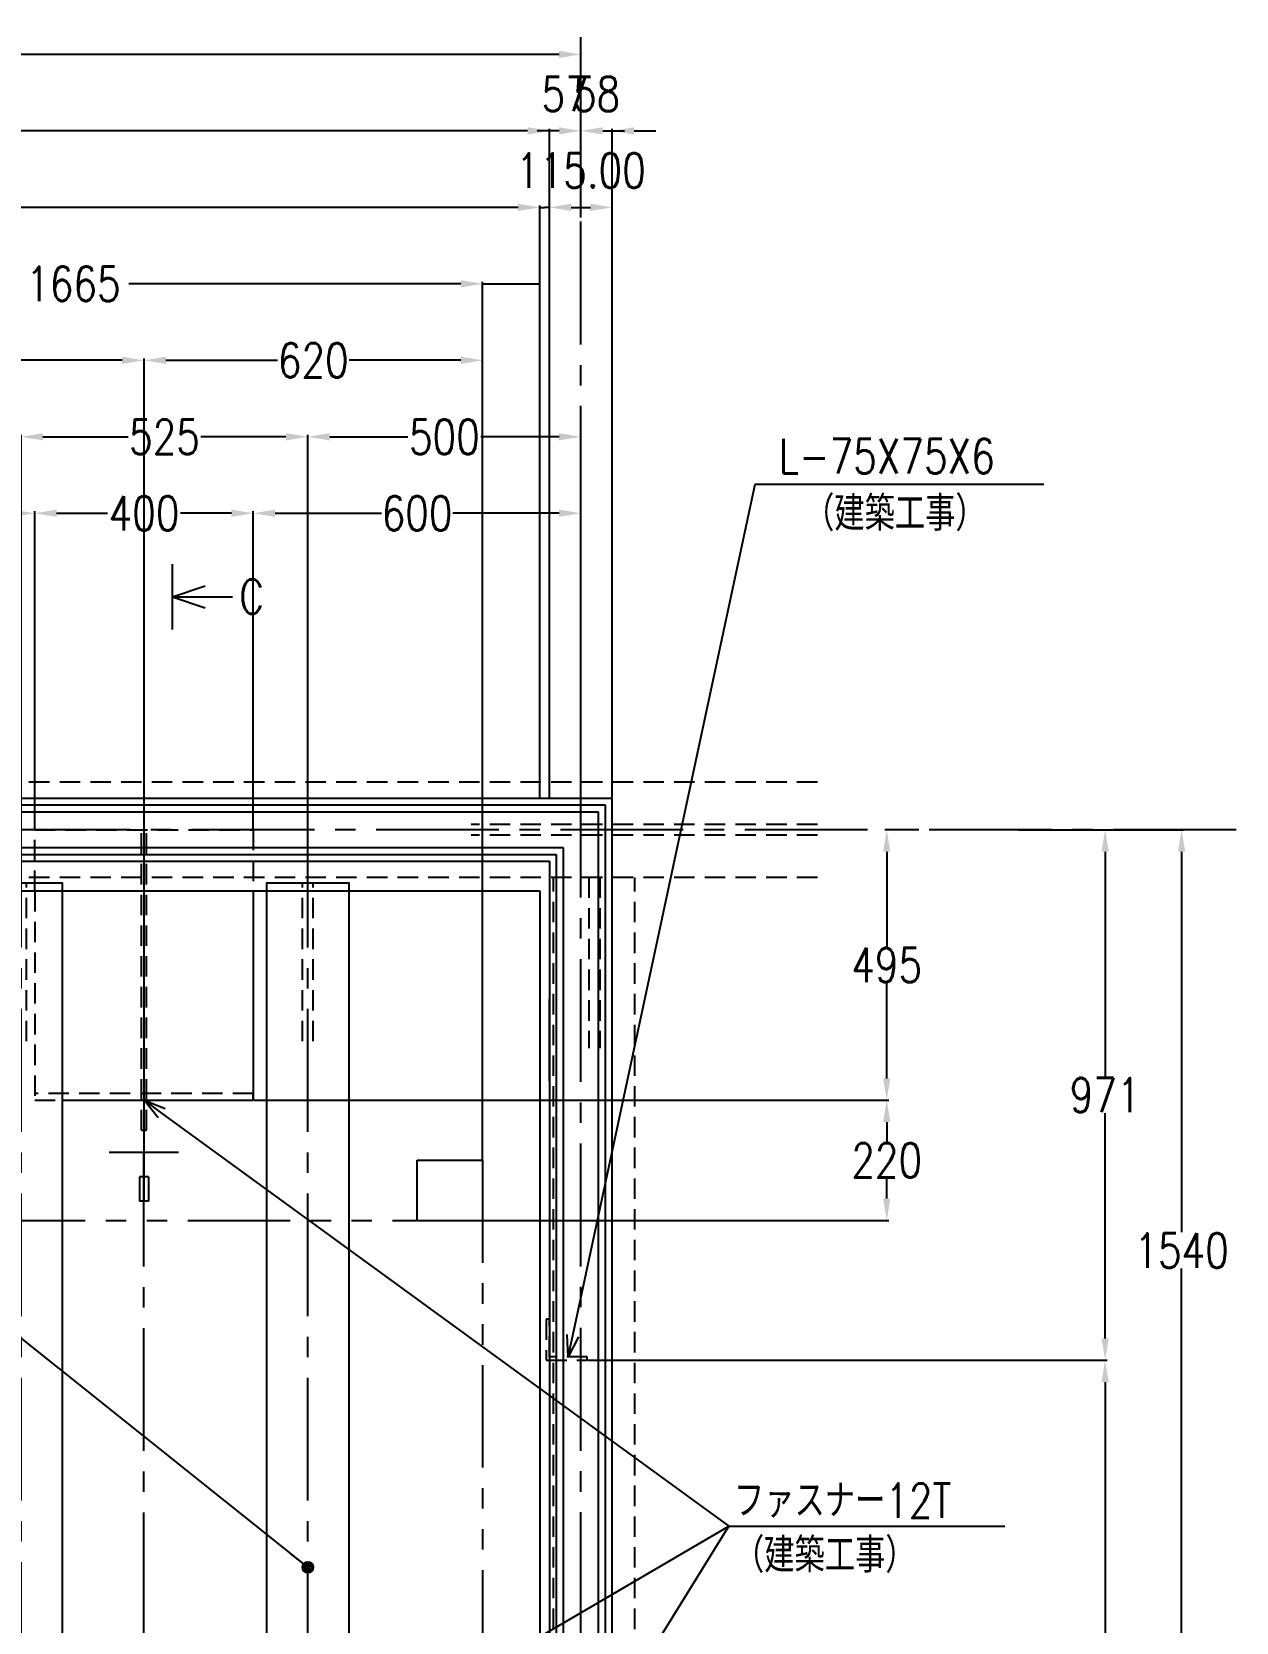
# Model space of a CAD drawing. Extents: x 1914 to 16224, y 361 to 11331.
# Drawn here: x 12542 to 14747, y 8058 to 10969 of the extents above; entities that cross this region are included whole.
import ezdxf

# ---------------------------------------------------------------- set-up
doc = ezdxf.new("R2010")
doc.units = 0
doc.header["$LTSCALE"] = 300
doc.header["$MEASUREMENT"] = 0
for name, pattern in [('CENTER2', [1.125, 0.75, -0.125, 0.125, -0.125]), ('HIDDEN2', [0.1875, 0.125, -0.0625]), ('PHANTOM2', [1.25, 0.625, -0.125, 0.125, -0.125, 0.125, -0.125])]:
    doc.linetypes.add(name, pattern=pattern)
doc.layers.get('0').update_dxf_attribs({"linetype": 'CONTINUOUS'})
doc.layers.get('DEFPOINTS').update_dxf_attribs({"color": 8, "linetype": 'CONTINUOUS'})
for name, color, linetype in [('000-EDIT-PARTS', 1, 'CONTINUOUS'), ('01-寸法１', 6, 'CONTINUOUS'), ('01-芯', 7, 'CENTER2'), ('ZZ-BUILD-AXIS-T', 7, 'CENTER2'), ('ZZ-BUILD-BH', 2, 'CONTINUOUS'), ('ZZ-BUILD-BM-HIDN', 2, 'HIDDEN2'), ('ZZ-BUILD-BM2-HIDN', 2, 'HIDDEN2'), ('ZZ-BUILD-ETC', 2, 'CONTINUOUS'), ('ZZ-BUILD-MB', 3, 'CONTINUOUS'), ('ZZ-BUILD-W', 3, 'CONTINUOUS'), ('ZZ-CENT', 7, 'CENTER2'), ('ZZ-COMMENT', 6, 'CONTINUOUS'), ('ZZ-COMMENT-STL', 6, 'CONTINUOUS'), ('ZZ-DIM-COM1', 6, 'CONTINUOUS'), ('ZZ-DIM-COM2', 7, 'CONTINUOUS'), ('ZZ-OBJE', 3, 'CONTINUOUS'), ('ZZ-PHAN', 5, 'PHANTOM2')]:
    doc.layers.add(name, color=color, linetype=linetype)
doc.styles.add('MITOH', font='romans.shx', dxfattribs={"width": 0.8, "bigfont": 'extfont.shx'})
doc.dimstyles.get("Standard").update_dxf_attribs({"dimtxt": 0.18, "dimasz": 0.18, "dimexe": 0.18, "dimexo": 0.0625, "dimgap": 0.09, "dimtad": 0, "dimtih": 1, "dimtoh": 1, "dimzin": 0, "dimdsep": 46, "dimtxsty": 'MITOH', "dimcen": 0.09, "dimadec": 0, "dimazin": 0, "dimtfac": 1, "dimtofl": 0, "dimtmove": 2, "dimatfit": 3, "dimfxl": 1, "dimtolj": 1, "dimarcsym": 0})

# ---------------------------------------------------------------- blocks, each defined once
blk = doc.blocks.new('*U436')
at = {"layer": 'ZZ-COMMENT-STL', "style": 'MITOH', "width": 0.8}
for s, p in [('L-75X75X6', (13974.5, 10363.9)), ('（建築工事）', (14020.6, 10258.9))]:
    blk.add_text(s, height=63, dxfattribs=at).set_placement(p)
blk = doc.blocks.new('_OPEN30')
at = {"color": 0, "linetype": 'ByBlock'}
for p, q in [((-1, 0.268), (0, 0)), ((0, 0), (-1, -0.268)), ((0, 0), (-1, 0))]:
    blk.add_line(p, q, dxfattribs=at)
blk = doc.blocks.new('*U437')
at = {"layer": 'ZZ-COMMENT-STL'}
blk.add_lwpolyline([(13597.2, 8785.5), (13930.9, 10343.9), (13940.9, 10343.9)], dxfattribs=at)
at = {"layer": 'ZZ-COMMENT-STL', "xscale": 40, "yscale": 40, "zscale": 40, "rotation": 257.9162655809217}
blk.add_blockref('_OPEN30', (13588.9, 8746.4), dxfattribs=at)
blk = doc.blocks.new('*U438')
at = {"layer": 'ZZ-BUILD-ETC', "color": 4, "style": 'MITOH', "width": 0.8}
blk.add_text('C', height=63, rotation=360, dxfattribs=at).set_placement((12986.1, 10106.9))
blk = doc.blocks.new('*D563')
at = {"layer": 'DEFPOINTS', "color": 0, "transparency": 16777216}
for p in [(14347.1, 9508.6), (14507.1, 9508.6), (13558.6, 8537.6)]:
    blk.add_point(p, dxfattribs=at)
at = {"layer": 'ZZ-DIM-COM2', "color": 0, "lineweight": -2, "transparency": 16777216}
for p, q in [((14348.3, 9508.6), (14510.7, 9508.6)), ((14507.1, 9468.6), (14507.1, 9056.4)), ((14507.1, 8577.6), (14507.1, 8989.8)), ((13559.8, 8537.6), (14510.7, 8537.6))]:
    blk.add_line(p, q, dxfattribs=at)
at = {"layer": 'ZZ-DIM-COM2', "color": 0, "transparency": 16777216}
for points in [[(14500.4, 9468.6), (14513.7, 9468.6), (14507.1, 9508.6)], [(14500.4, 8577.6), (14513.7, 8577.6), (14507.1, 8537.6)]]:
    blk.add_solid(points, dxfattribs=at)
at = {"layer": 'ZZ-DIM-COM2', "color": 0, "transparency": 16777216, "insert": (14507.1, 9023.1), "char_height": 63, "attachment_point": 5, "style": 'MITOH'}
blk.add_mtext('\\A1;971', dxfattribs=at)
blk = doc.blocks.new('*D566')
at = {"layer": 'DEFPOINTS', "color": 0, "transparency": 16777216}
for p in [(14487.1, 9508.6), (14647.1, 9508.6), (13562.1, 7968.6)]:
    blk.add_point(p, dxfattribs=at)
at = {"layer": 'ZZ-DIM-COM1', "color": 0, "lineweight": -2, "transparency": 16777216}
for p, q in [((14488.3, 9508.6), (14650.7, 9508.6)), ((14647.1, 9468.6), (14647.1, 8771.9)), ((14647.1, 8008.6), (14647.1, 8705.3)), ((13563.3, 7968.6), (14650.7, 7968.6))]:
    blk.add_line(p, q, dxfattribs=at)
at = {"layer": 'ZZ-DIM-COM1', "color": 0, "transparency": 16777216}
for points in [[(14640.4, 9468.6), (14653.7, 9468.6), (14647.1, 9508.6)], [(14640.4, 8008.6), (14653.7, 8008.6), (14647.1, 7968.6)]]:
    blk.add_solid(points, dxfattribs=at)
at = {"layer": 'ZZ-DIM-COM1', "color": 0, "transparency": 16777216, "insert": (14647.1, 8738.6), "char_height": 63, "attachment_point": 5, "style": 'MITOH'}
blk.add_mtext('\\A1;1540', dxfattribs=at)
blk = doc.blocks.new('*D570')
at = {"layer": 'DEFPOINTS', "color": 0, "transparency": 16777216}
for p in [(12547.1, 10088.1), (12547.1, 9508.6), (12947.1, 9508.6)]:
    blk.add_point(p, dxfattribs=at)
at = {"layer": 'ZZ-DIM-COM2', "color": 0, "lineweight": -2, "transparency": 16777216}
for p, q in [((12547.1, 9509.9), (12547.1, 10091.7)), ((12587.1, 10088.1), (12680.5, 10088.1)), ((12907.1, 10088.1), (12813.7, 10088.1)), ((12947.1, 9509.9), (12947.1, 10091.7))]:
    blk.add_line(p, q, dxfattribs=at)
at = {"layer": 'ZZ-DIM-COM2', "color": 0, "transparency": 16777216}
for points in [[(12587.1, 10094.8), (12587.1, 10081.5), (12547.1, 10088.1)], [(12907.1, 10094.8), (12907.1, 10081.5), (12947.1, 10088.1)]]:
    blk.add_solid(points, dxfattribs=at)
at = {"layer": 'ZZ-DIM-COM2', "color": 0, "transparency": 16777216, "insert": (12747.1, 10088.1), "char_height": 63, "attachment_point": 5, "style": 'MITOH'}
blk.add_mtext('\\A1;400', dxfattribs=at)
blk = doc.blocks.new('*D571')
at = {"layer": 'DEFPOINTS', "color": 0, "transparency": 16777216}
for p in [(13558.6, 8537.6), (14507.1, 8537.6), (13558.6, 7399.6)]:
    blk.add_point(p, dxfattribs=at)
at = {"layer": 'ZZ-DIM-COM2', "color": 0, "lineweight": -2, "transparency": 16777216}
for p, q in [((13559.8, 8537.6), (14510.7, 8537.6)), ((14507.1, 8497.6), (14507.1, 8001.9)), ((14507.1, 7439.6), (14507.1, 7935.3)), ((13559.8, 7399.6), (14510.7, 7399.6))]:
    blk.add_line(p, q, dxfattribs=at)
at = {"layer": 'ZZ-DIM-COM2', "color": 0, "transparency": 16777216}
for points in [[(14500.4, 8497.6), (14513.7, 8497.6), (14507.1, 8537.6)], [(14500.4, 7439.6), (14513.7, 7439.6), (14507.1, 7399.6)]]:
    blk.add_solid(points, dxfattribs=at)
at = {"layer": 'ZZ-DIM-COM2', "color": 0, "transparency": 16777216, "insert": (14507.1, 7968.6), "char_height": 63, "attachment_point": 5, "style": 'MITOH'}
blk.add_mtext('\\A1;1138', dxfattribs=at)
blk = doc.blocks.new('*D572')
at = {"layer": 'DEFPOINTS', "color": 0, "transparency": 16777216}
for p in [(12747.1, 10368.1), (13367.1, 9566.1), (12747.1, 8915.6)]:
    blk.add_point(p, dxfattribs=at)
at = {"layer": 'ZZ-DIM-COM2', "color": 0, "lineweight": -2, "transparency": 16777216}
for p, q in [((12747.1, 8916.9), (12747.1, 10371.7)), ((12787.1, 10368.1), (12991.7, 10368.1)), ((13327.1, 10368.1), (13122.5, 10368.1)), ((13367.1, 9567.4), (13367.1, 10371.7))]:
    blk.add_line(p, q, dxfattribs=at)
at = {"layer": 'ZZ-DIM-COM2', "color": 0, "transparency": 16777216}
for points in [[(12787.1, 10374.8), (12787.1, 10361.5), (12747.1, 10368.1)], [(13327.1, 10374.8), (13327.1, 10361.5), (13367.1, 10368.1)]]:
    blk.add_solid(points, dxfattribs=at)
at = {"layer": 'ZZ-DIM-COM2', "color": 0, "transparency": 16777216, "insert": (13057.1, 10368.1), "char_height": 63, "attachment_point": 5, "style": 'MITOH'}
blk.add_mtext('\\A1;620', dxfattribs=at)
blk = doc.blocks.new('*D573')
at = {"layer": 'DEFPOINTS', "color": 0, "transparency": 16777216}
for p in [(11702.1, 10368.1), (11702.1, 9566.1), (12747.1, 8915.6)]:
    blk.add_point(p, dxfattribs=at)
at = {"layer": 'ZZ-DIM-COM2', "color": 0, "lineweight": -2, "transparency": 16777216}
for p, q in [((11702.1, 9567.4), (11702.1, 10371.7)), ((11742.1, 10368.1), (12137.6, 10368.1)), ((12707.1, 10368.1), (12311.6, 10368.1)), ((12747.1, 8916.9), (12747.1, 10371.7))]:
    blk.add_line(p, q, dxfattribs=at)
at = {"layer": 'ZZ-DIM-COM2', "color": 0, "transparency": 16777216}
for points in [[(11742.1, 10374.8), (11742.1, 10361.5), (11702.1, 10368.1)], [(12707.1, 10374.8), (12707.1, 10361.5), (12747.1, 10368.1)]]:
    blk.add_solid(points, dxfattribs=at)
at = {"layer": 'ZZ-DIM-COM2', "color": 0, "transparency": 16777216, "insert": (12224.6, 10368.1), "char_height": 63, "attachment_point": 5, "style": 'MITOH'}
blk.add_mtext('\\A1;1045', dxfattribs=at)
blk = doc.blocks.new('*D574')
at = {"layer": 'DEFPOINTS', "color": 0, "transparency": 16777216}
for p in [(13472.1, 10508.1), (13472.1, 9566.1), (13367.1, 8903.6)]:
    blk.add_point(p, dxfattribs=at)
at = {"layer": 'ZZ-DIM-COM1', "color": 190, "lineweight": -2, "transparency": 16777216}
for p, q in [((13367.1, 8903.7), (13367.1, 10508.3)), ((13367.3, 10508.1), (13471.9, 10508.1)), ((13472.1, 9566.2), (13472.1, 10508.3))]:
    blk.add_line(p, q, dxfattribs=at)
at = {"layer": 'ZZ-DIM-COM1', "color": 190, "transparency": 16777216}
for points in [[(13367.3, 10508.2), (13367.3, 10508.1), (13367.1, 10508.1)], [(13471.9, 10508.2), (13471.9, 10508.1), (13472.1, 10508.1)]]:
    blk.add_solid(points, dxfattribs=at)
at = {"layer": 'ZZ-DIM-COM1', "color": 190, "transparency": 16777216, "insert": (13245.9, 10508.1), "char_height": 0.18, "attachment_point": 5, "style": 'MITOH'}
blk.add_mtext('\\A1;105.00', dxfattribs=at)
blk = doc.blocks.new('*D575')
at = {"layer": 'DEFPOINTS', "color": 0, "transparency": 16777216}
for p in [(11702.1, 10508.1), (13367.1, 8903.6), (11702.1, 8793.6)]:
    blk.add_point(p, dxfattribs=at)
at = {"layer": 'ZZ-DIM-COM1', "color": 0, "lineweight": -2, "transparency": 16777216}
for p, q in [((11702.1, 8794.9), (11702.1, 10511.7)), ((13367.1, 8904.9), (13367.1, 10511.7)), ((11742.1, 10508.1), (12349.7, 10508.1)), ((13327.1, 10508.1), (12719.5, 10508.1))]:
    blk.add_line(p, q, dxfattribs=at)
at = {"layer": 'ZZ-DIM-COM1', "color": 0, "transparency": 16777216}
for points in [[(11742.1, 10514.8), (11742.1, 10501.5), (11702.1, 10508.1)], [(13327.1, 10514.8), (13327.1, 10501.5), (13367.1, 10508.1)]]:
    blk.add_solid(points, dxfattribs=at)
at = {"layer": 'ZZ-DIM-COM1', "color": 0, "transparency": 16777216, "insert": (12534.6, 10508.1), "char_height": 63, "attachment_point": 5, "style": 'MITOH'}
blk.add_mtext('\\A1;外法\u30001665', dxfattribs=at)
blk = doc.blocks.new('*D577')
at = {"layer": 'DEFPOINTS', "color": 0, "transparency": 16777216}
for p in [(13489.6, 10648.1), (13489.6, 9566.1), (13604.6, 9566.1)]:
    blk.add_point(p, dxfattribs=at)
at = {"layer": 'ZZ-DIM-COM2', "color": 190, "lineweight": -2, "transparency": 16777216}
for p, q in [((13489.6, 9567.4), (13489.6, 10651.7)), ((13529.6, 10648.1), (13564.6, 10648.1)), ((13604.6, 9567.4), (13604.6, 10651.7))]:
    blk.add_line(p, q, dxfattribs=at)
at = {"layer": 'ZZ-DIM-COM2', "color": 190, "transparency": 16777216}
for points in [[(13529.6, 10654.8), (13529.6, 10641.5), (13489.6, 10648.1)], [(13564.6, 10654.8), (13564.6, 10641.5), (13604.6, 10648.1)]]:
    blk.add_solid(points, dxfattribs=at)
at = {"layer": 'ZZ-DIM-COM2', "color": 190, "transparency": 16777216, "insert": (13547.1, 10715.6), "char_height": 63, "attachment_point": 5, "style": 'MITOH'}
blk.add_mtext('\\A1;115.00', dxfattribs=at)
blk = doc.blocks.new('*D578')
at = {"layer": 'DEFPOINTS', "color": 0, "transparency": 16777216}
for p in [(11172.1, 10648.1), (13472.1, 9566.1), (11172.1, 9384.1)]:
    blk.add_point(p, dxfattribs=at)
at = {"layer": 'ZZ-DIM-COM1', "color": 0, "lineweight": -2, "transparency": 16777216}
for p, q in [((11172.1, 9385.4), (11172.1, 10651.7)), ((11212.1, 10648.1), (12231.5, 10648.1)), ((13432.1, 10648.1), (12412.7, 10648.1)), ((13472.1, 9567.4), (13472.1, 10651.7))]:
    blk.add_line(p, q, dxfattribs=at)
at = {"layer": 'ZZ-DIM-COM1', "color": 0, "transparency": 16777216}
for points in [[(11212.1, 10654.8), (11212.1, 10641.5), (11172.1, 10648.1)], [(13432.1, 10654.8), (13432.1, 10641.5), (13472.1, 10648.1)]]:
    blk.add_solid(points, dxfattribs=at)
at = {"layer": 'ZZ-DIM-COM1', "color": 0, "transparency": 16777216, "insert": (12322.1, 10648.1), "char_height": 63, "attachment_point": 5, "style": 'MITOH'}
blk.add_mtext('\\A1;2300', dxfattribs=at)
blk = doc.blocks.new('*D581')
at = {"layer": 'DEFPOINTS', "color": 0, "transparency": 16777216}
for p in [(13547.1, 10788.1), (13547.1, 10628.1), (13604.6, 9566.1)]:
    blk.add_point(p, dxfattribs=at)
at = {"layer": 'ZZ-DIM-COM2', "color": 0, "lineweight": -2, "transparency": 16777216}
for p, q in [((13507.1, 10788.1), (13467.1, 10788.1)), ((13547.1, 10629.4), (13547.1, 10791.7)), ((13604.6, 9567.4), (13604.6, 10791.7)), ((13644.6, 10788.1), (13684.6, 10788.1))]:
    blk.add_line(p, q, dxfattribs=at)
at = {"layer": 'ZZ-DIM-COM2', "color": 0, "transparency": 16777216}
for points in [[(13507.1, 10794.8), (13507.1, 10781.5), (13547.1, 10788.1)], [(13644.6, 10794.8), (13644.6, 10781.5), (13604.6, 10788.1)]]:
    blk.add_solid(points, dxfattribs=at)
at = {"layer": 'ZZ-DIM-COM2', "color": 0, "transparency": 16777216, "insert": (13575.8, 10855.6), "char_height": 63, "attachment_point": 5, "style": 'MITOH'}
blk.add_mtext('\\A1;58', dxfattribs=at)
blk = doc.blocks.new('*D582')
at = {"layer": 'DEFPOINTS', "color": 0, "transparency": 16777216}
for p in [(13489.6, 10788.1), (13547.1, 10628.1), (13489.6, 9566.1)]:
    blk.add_point(p, dxfattribs=at)
at = {"layer": 'ZZ-DIM-COM1', "color": 0, "lineweight": -2, "transparency": 16777216}
for p, q in [((13449.6, 10788.1), (13409.6, 10788.1)), ((13489.6, 9567.4), (13489.6, 10791.7)), ((13547.1, 10629.4), (13547.1, 10791.7)), ((13587.1, 10788.1), (13627.1, 10788.1))]:
    blk.add_line(p, q, dxfattribs=at)
at = {"layer": 'ZZ-DIM-COM1', "color": 0, "transparency": 16777216}
for points in [[(13449.6, 10794.8), (13449.6, 10781.5), (13489.6, 10788.1)], [(13587.1, 10794.8), (13587.1, 10781.5), (13547.1, 10788.1)]]:
    blk.add_solid(points, dxfattribs=at)
at = {"layer": 'ZZ-DIM-COM1', "color": 0, "transparency": 16777216, "insert": (13518.3, 10855.6), "char_height": 63, "attachment_point": 5, "style": 'MITOH'}
blk.add_mtext('\\A1;57', dxfattribs=at)
blk = doc.blocks.new('*D583')
at = {"layer": 'DEFPOINTS', "color": 0, "transparency": 16777216}
for p in [(10817.1, 10788.1), (10817.1, 9918.6), (13489.6, 9566.1)]:
    blk.add_point(p, dxfattribs=at)
at = {"layer": 'ZZ-DIM-COM1', "color": 0, "lineweight": -2, "transparency": 16777216}
for p, q in [((10817.1, 9919.9), (10817.1, 10791.7)), ((10857.1, 10788.1), (12062.7, 10788.1)), ((13449.6, 10788.1), (12243.9, 10788.1)), ((13489.6, 9567.4), (13489.6, 10791.7))]:
    blk.add_line(p, q, dxfattribs=at)
at = {"layer": 'ZZ-DIM-COM1', "color": 0, "transparency": 16777216}
for points in [[(10857.1, 10794.8), (10857.1, 10781.5), (10817.1, 10788.1)], [(13449.6, 10794.8), (13449.6, 10781.5), (13489.6, 10788.1)]]:
    blk.add_solid(points, dxfattribs=at)
at = {"layer": 'ZZ-DIM-COM1', "color": 0, "transparency": 16777216, "insert": (12153.3, 10788.1), "char_height": 63, "attachment_point": 5, "style": 'MITOH'}
blk.add_mtext('\\A1;2673', dxfattribs=at)
blk = doc.blocks.new('*D586')
at = {"layer": 'DEFPOINTS', "color": 0, "transparency": 16777216}
for p in [(10767.1, 10928.1), (10767.1, 10768.1), (13547.1, 10768.1)]:
    blk.add_point(p, dxfattribs=at)
at = {"layer": 'ZZ-DIM-COM1', "color": 0, "lineweight": -2, "transparency": 16777216}
for p, q in [((10767.1, 10769.4), (10767.1, 10931.7)), ((10807.1, 10928.1), (12066.5, 10928.1)), ((13507.1, 10928.1), (12247.7, 10928.1)), ((13547.1, 10769.4), (13547.1, 10931.7))]:
    blk.add_line(p, q, dxfattribs=at)
at = {"layer": 'ZZ-DIM-COM1', "color": 0, "transparency": 16777216}
for points in [[(10807.1, 10934.8), (10807.1, 10921.5), (10767.1, 10928.1)], [(13507.1, 10934.8), (13507.1, 10921.5), (13547.1, 10928.1)]]:
    blk.add_solid(points, dxfattribs=at)
at = {"layer": 'ZZ-DIM-COM1', "color": 0, "transparency": 16777216, "insert": (12157.1, 10928.1), "char_height": 63, "attachment_point": 5, "style": 'MITOH'}
blk.add_mtext('\\A1;2780', dxfattribs=at)
blk = doc.blocks.new('*D591')
at = {"layer": 'DEFPOINTS', "color": 0, "transparency": 16777216}
for p in [(14107.1, 9508.6), (14167.2, 9508.6), (12947.1, 9013.6)]:
    blk.add_point(p, dxfattribs=at)
at = {"layer": 'ZZ-DIM-COM2', "color": 0, "lineweight": -2, "transparency": 16777216}
for p, q in [((14166, 9508.6), (14103.5, 9508.6)), ((14107.1, 9468.6), (14107.1, 9294.4)), ((14107.1, 9053.6), (14107.1, 9227.8)), ((12948.3, 9013.6), (14110.7, 9013.6))]:
    blk.add_line(p, q, dxfattribs=at)
at = {"layer": 'ZZ-DIM-COM2', "color": 0, "transparency": 16777216}
for points in [[(14100.4, 9468.6), (14113.7, 9468.6), (14107.1, 9508.6)], [(14100.4, 9053.6), (14113.7, 9053.6), (14107.1, 9013.6)]]:
    blk.add_solid(points, dxfattribs=at)
at = {"layer": 'ZZ-DIM-COM2', "color": 0, "transparency": 16777216, "insert": (14107.1, 9261.1), "char_height": 63, "attachment_point": 5, "style": 'MITOH'}
blk.add_mtext('\\A1;495', dxfattribs=at)
blk = doc.blocks.new('*D600')
at = {"layer": 'DEFPOINTS', "color": 0, "transparency": 16777216}
for p in [(12947.1, 9013.6), (13247.1, 8793.6), (14107.1, 8793.6)]:
    blk.add_point(p, dxfattribs=at)
at = {"layer": 'ZZ-DIM-COM1', "color": 0, "lineweight": -2, "transparency": 16777216}
for p, q in [((12948.3, 9013.6), (14110.7, 9013.6)), ((14107.1, 8973.6), (14107.1, 8936.9)), ((14107.1, 8833.6), (14107.1, 8870.3)), ((13248.3, 8793.6), (14110.7, 8793.6))]:
    blk.add_line(p, q, dxfattribs=at)
at = {"layer": 'ZZ-DIM-COM1', "color": 0, "transparency": 16777216}
for points in [[(14100.4, 8973.6), (14113.7, 8973.6), (14107.1, 9013.6)], [(14100.4, 8833.6), (14113.7, 8833.6), (14107.1, 8793.6)]]:
    blk.add_solid(points, dxfattribs=at)
at = {"layer": 'ZZ-DIM-COM1', "color": 0, "transparency": 16777216, "insert": (14107.1, 8903.6), "char_height": 63, "attachment_point": 5, "style": 'MITOH'}
blk.add_mtext('\\A1;220', dxfattribs=at)
blk = doc.blocks.new('*U440')
at = {"layer": 'ZZ-COMMENT'}
blk.add_lwpolyline([(11591.4, 7096.6), (13883, 8436.4)], dxfattribs=at)
at = {"layer": 'ZZ-COMMENT', "xscale": 40, "yscale": 40, "zscale": 40, "rotation": 210.3143014079495}
blk.add_blockref('_OPEN30', (11556.9, 7076.4), dxfattribs=at)
blk = doc.blocks.new('*U441')
at = {"layer": 'ZZ-COMMENT'}
blk.add_lwpolyline([(12932.9, 6900.4), (13883, 8436.4)], dxfattribs=at)
at = {"layer": 'ZZ-COMMENT', "xscale": 40, "yscale": 40, "zscale": 40, "rotation": 238.2627231281942}
blk.add_blockref('_OPEN30', (12911.9, 6866.4), dxfattribs=at)
blk = doc.blocks.new('*U442')
at = {"layer": 'ZZ-COMMENT'}
blk.add_lwpolyline([(12844.2, 9192.9), (13883, 8436.4)], dxfattribs=at)
at = {"layer": 'ZZ-COMMENT', "xscale": 40, "yscale": 40, "zscale": 40, "rotation": 143.9377305048395}
blk.add_blockref('_OPEN30', (12811.9, 9216.4), dxfattribs=at)
blk = doc.blocks.new('*D611')
at = {"layer": 'DEFPOINTS', "color": 0, "transparency": 16777216}
for p in [(13472.1, 10648.1), (13472.1, 9566.1), (13489.6, 9566.1)]:
    blk.add_point(p, dxfattribs=at)
at = {"layer": 'ZZ-DIM-COM1', "color": 0, "lineweight": -2, "transparency": 16777216}
for p, q in [((13472.1, 9566.2), (13472.1, 10648.3)), ((13472.3, 10648.1), (13480.5, 10648.1)), ((13489.4, 10648.1), (13481.2, 10648.1)), ((13489.6, 9566.2), (13489.6, 10648.3))]:
    blk.add_line(p, q, dxfattribs=at)
at = {"layer": 'ZZ-DIM-COM1', "color": 0, "transparency": 16777216}
for points in [[(13472.3, 10648.2), (13472.3, 10648.1), (13472.1, 10648.1)], [(13489.4, 10648.2), (13489.4, 10648.1), (13489.6, 10648.1)]]:
    blk.add_solid(points, dxfattribs=at)
at = {"layer": 'ZZ-DIM-COM1', "color": 0, "transparency": 16777216, "insert": (13480.8, 10648.1), "char_height": 0.18, "attachment_point": 5, "style": 'MITOH'}
blk.add_mtext('\\A1;17.50', dxfattribs=at)
blk = doc.blocks.new('*D637')
at = {"layer": 'DEFPOINTS', "color": 0, "transparency": 16777216}
for p in [(13547.1, 10088.1), (13547.1, 9608.1), (12947.1, 9508.6)]:
    blk.add_point(p, dxfattribs=at)
at = {"layer": 'ZZ-DIM-COM2', "color": 0, "lineweight": -2, "transparency": 16777216}
for p, q in [((12947.1, 9509.9), (12947.1, 10091.7)), ((12987.1, 10088.1), (13181.7, 10088.1)), ((13507.1, 10088.1), (13312.5, 10088.1)), ((13547.1, 9609.4), (13547.1, 10091.7))]:
    blk.add_line(p, q, dxfattribs=at)
at = {"layer": 'ZZ-DIM-COM2', "color": 0, "transparency": 16777216}
for points in [[(12987.1, 10094.8), (12987.1, 10081.5), (12947.1, 10088.1)], [(13507.1, 10094.8), (13507.1, 10081.5), (13547.1, 10088.1)]]:
    blk.add_solid(points, dxfattribs=at)
at = {"layer": 'ZZ-DIM-COM2', "color": 0, "transparency": 16777216, "insert": (13247.1, 10088.1), "char_height": 63, "attachment_point": 5, "style": 'MITOH'}
blk.add_mtext('\\A1;600', dxfattribs=at)
blk = doc.blocks.new('*D638')
at = {"layer": 'DEFPOINTS', "color": 0, "transparency": 16777216}
for p in [(10767.1, 10423.2), (12547.1, 10088.1), (12547.1, 9566.1)]:
    blk.add_point(p, dxfattribs=at)
at = {"layer": 'ZZ-DIM-COM2', "color": 0, "lineweight": -2, "transparency": 16777216}
for p, q in [((10767.1, 10421.9), (10767.1, 10084.5)), ((10807.1, 10088.1), (11570.1, 10088.1)), ((12507.1, 10088.1), (11744.1, 10088.1)), ((12547.1, 9567.4), (12547.1, 10091.7))]:
    blk.add_line(p, q, dxfattribs=at)
at = {"layer": 'ZZ-DIM-COM2', "color": 0, "transparency": 16777216}
for points in [[(10807.1, 10094.8), (10807.1, 10081.5), (10767.1, 10088.1)], [(12507.1, 10094.8), (12507.1, 10081.5), (12547.1, 10088.1)]]:
    blk.add_solid(points, dxfattribs=at)
at = {"layer": 'ZZ-DIM-COM2', "color": 0, "transparency": 16777216, "insert": (11657.1, 10088.1), "char_height": 63, "attachment_point": 5, "style": 'MITOH'}
blk.add_mtext('\\A1;1780', dxfattribs=at)
blk = doc.blocks.new('_吊りビーム_標__UAP-15_レール特_OP共通')
at = {"layer": '000-EDIT-PARTS', "color": 3, "linetype": 'Continuous'}
for points in [[(-1813.5, 970), (1005, 970), (1005, 820), (-1813.5, 820)], [(-1813.5, 600), (1005, 600), (1005, 450), (-1813.5, 450)], [(-1813.5, 300), (1005, 300), (1005, 150), (-1813.5, 150)], [(-1813.5, -225), (1005, -225), (1005, -375), (-1813.5, -375)]]:
    blk.add_lwpolyline(points, close=True, dxfattribs=at)
at = {"layer": '000-EDIT-PARTS', "color": 2, "linetype": 'HIDDEN2'}
for points in [[(-1523.5, 905), (-1813.5, 905)], [(715, 905), (1005, 905)], [(-1523.5, 885), (-1813.5, 885)], [(715, 885), (1005, 885)], [(-1523.5, 535), (-1813.5, 535)], [(715, 535), (1005, 535)], [(-1523.5, 515), (-1813.5, 515)], [(715, 515), (1005, 515)], [(-1523.5, 235), (-1813.5, 235)], [(715, 235), (1005, 235)], [(-1523.5, 215), (-1813.5, 215)], [(715, 215), (1005, 215)], [(-1523.5, -290), (-1813.5, -290)], [(715, -290), (1005, -290)], [(-1523.5, -310), (-1813.5, -310)], [(715, -310), (1005, -310)]]:
    blk.add_lwpolyline(points, dxfattribs=at)
at = {"layer": '01-芯', "color": 7, "linetype": 'CENTER2'}
for p, q in [((-1813.5, 895), (1005, 895)), ((-1813.5, 525), (1005, 525)), ((-1813.5, 225), (1005, 225)), ((-1813.5, -300), (1005, -300))]:
    blk.add_line(p, q, dxfattribs=at)
blk = doc.blocks.new('DOTSMALL')
at = {"color": 0, "linetype": 'ByBlock'}
blk.add_line((0, 0), (-1, 0), dxfattribs=at)
for radius in [0.25, 0.17, 0.09]:
    blk.add_circle((0, 0), radius, dxfattribs=at)
blk = doc.blocks.new('*U454')
at = {"layer": 'ZZ-COMMENT', "color": 6}
blk.add_lwpolyline([(13111.9, 8361.3), (10527.7, 10426.1)], dxfattribs=at)
at = {"layer": 'ZZ-COMMENT', "color": 6, "xscale": 40, "yscale": 40, "zscale": 40, "rotation": 321.3742507322447}
blk.add_blockref('DOTSMALL', (13111.9, 8361.3), dxfattribs=at)
blk = doc.blocks.new('*D656')
at = {"layer": 'DEFPOINTS', "color": 0, "transparency": 16777216}
for p in [(13047.1, 10228.1), (12522.1, 9411.6), (13047.1, 9411.6)]:
    blk.add_point(p, dxfattribs=at)
at = {"layer": 'ZZ-DIM-COM2', "color": 0, "lineweight": -2, "transparency": 16777216}
for p, q in [((12522.1, 9412.9), (12522.1, 10231.7)), ((12562.1, 10228.1), (12718, 10228.1)), ((13007.1, 10228.1), (12851.2, 10228.1)), ((13047.1, 9412.9), (13047.1, 10231.7))]:
    blk.add_line(p, q, dxfattribs=at)
at = {"layer": 'ZZ-DIM-COM2', "color": 0, "transparency": 16777216}
for points in [[(12562.1, 10234.8), (12562.1, 10221.5), (12522.1, 10228.1)], [(13007.1, 10234.8), (13007.1, 10221.5), (13047.1, 10228.1)]]:
    blk.add_solid(points, dxfattribs=at)
at = {"layer": 'ZZ-DIM-COM2', "color": 0, "transparency": 16777216, "insert": (12784.6, 10228.1), "char_height": 63, "attachment_point": 5, "style": 'MITOH'}
blk.add_mtext('\\A1;525', dxfattribs=at)
blk = doc.blocks.new('*D657')
at = {"layer": 'DEFPOINTS', "color": 0, "transparency": 16777216}
for p in [(13547.1, 10228.1), (13547.1, 10108.1), (13047.1, 9411.6)]:
    blk.add_point(p, dxfattribs=at)
at = {"layer": 'ZZ-DIM-COM2', "color": 0, "lineweight": -2, "transparency": 16777216}
for p, q in [((13047.1, 9412.9), (13047.1, 10231.7)), ((13087.1, 10228.1), (13230.5, 10228.1)), ((13507.1, 10228.1), (13363.7, 10228.1)), ((13547.1, 10109.4), (13547.1, 10231.7))]:
    blk.add_line(p, q, dxfattribs=at)
at = {"layer": 'ZZ-DIM-COM2', "color": 0, "transparency": 16777216}
for points in [[(13087.1, 10234.8), (13087.1, 10221.5), (13047.1, 10228.1)], [(13507.1, 10234.8), (13507.1, 10221.5), (13547.1, 10228.1)]]:
    blk.add_solid(points, dxfattribs=at)
at = {"layer": 'ZZ-DIM-COM2', "color": 0, "transparency": 16777216, "insert": (13297.1, 10228.1), "char_height": 63, "attachment_point": 5, "style": 'MITOH'}
blk.add_mtext('\\A1;500', dxfattribs=at)

msp = doc.modelspace()

# ---------------------------------------------------------------- linework, layer by layer
at = {"layer": '01-寸法１'}
msp.add_line((13818.156, 8233.669), (14323.619, 8233.669), dxfattribs=at)
at = {"layer": 'ZZ-BUILD-AXIS-T', "linetype": 'CENTER2'}
for p, q in [((13547.072, 1959.522), (13547.072, 10968.23)), ((14747.072, 9508.637), (9154.072, 9508.637))]:
    msp.add_line(p, q, dxfattribs=at)
at = {"layer": 'ZZ-BUILD-BH', "linetype": 'Continuous'}
for p, q in [((11172.072, 9396.637), (13472.072, 9396.637)), ((13472.072, 9396.637), (13472.072, 6608.137))]:
    msp.add_line(p, q, dxfattribs=at)
at = {"layer": 'ZZ-BUILD-BM-HIDN', "linetype": 'HIDDEN2'}
for p, q in [((13980.211, 9595.637), (11147.072, 9595.637)), ((13980.211, 9421.637), (11147.072, 9421.637)), ((13497.072, 6583.137), (13497.072, 9421.637)), ((13646.072, 6583.137), (13646.072, 9421.637))]:
    msp.add_line(p, q, dxfattribs=at)
at = {"layer": 'ZZ-BUILD-BM2-HIDN', "linetype": 'HIDDEN2'}
for p, q in [((13980.211, 9518.637), (13346.072, 9518.637)), ((13980.211, 9498.637), (13346.072, 9498.637)), ((13561.572, 9421.637), (13561.572, 9109.137)), ((13581.572, 9421.637), (13581.572, 9109.137))]:
    msp.add_line(p, q, dxfattribs=at)
at = {"layer": 'ZZ-BUILD-ETC', "color": 3, "linetype": 'Continuous'}
for p, q in [((12799.003, 9875.212), (12799.003, 9995.212)), ((12799.003, 9935.212), (12859.003, 9955.212)), ((12799.003, 9935.212), (12859.003, 9915.212)), ((12799.003, 9935.212), (12909.003, 9935.212))]:
    msp.add_line(p, q, dxfattribs=at)
at = {"layer": 'ZZ-BUILD-MB', "linetype": 'Continuous'}
msp.add_line((13489.572, 9048.637), (13489.572, 9198.637), dxfattribs=at)
at = {"layer": 'ZZ-BUILD-MB'}
msp.add_point((13489.572, 9123.637), dxfattribs=at)
at = {"layer": 'ZZ-BUILD-W', "linetype": 'Continuous'}
for p, q in [((13604.572, 9566.137), (11147.072, 9566.137)), ((13592.072, 9553.637), (11147.072, 9553.637)), ((13592.072, 3463.637), (13592.072, 9553.637)), ((13604.572, 3451.137), (13604.572, 9566.137)), ((13579.572, 9541.137), (11147.072, 9541.137)), ((13579.572, 3476.137), (13579.572, 9541.137)), ((11147.072, 9476.137), (13514.572, 9476.137)), ((11147.072, 9463.637), (13502.072, 9463.637)), ((13502.072, 9463.637), (13502.072, 3553.637)), ((13514.572, 9476.137), (13514.572, 3541.137)), ((11147.072, 9451.137), (13489.572, 9451.137)), ((13489.572, 9451.137), (13489.572, 3566.137))]:
    msp.add_line(p, q, dxfattribs=at)
at = {"layer": 'ZZ-CENT', "color": 7, "linetype": 'CENTER2'}
msp.add_line((12747.072, 7021.637), (12747.072, 8915.637), dxfattribs=at)
at = {"layer": 'ZZ-COMMENT-STL'}
msp.add_line((13866.072, 10141.137), (14394.872, 10141.137), dxfattribs=at)
at = {"layer": 'ZZ-OBJE', "color": 2, "linetype": 'HIDDEN2'}
for p, q in [((12742.572, 8958.637), (12742.572, 9508.637)), ((12751.572, 8958.637), (12751.572, 9508.637)), ((12547.072, 9396.637), (12547.072, 9013.637)), ((12947.072, 9025.637), (12547.072, 9025.637)), ((12547.072, 9013.637), (12597.072, 9013.637)), ((12742.572, 8958.637), (12751.572, 8958.637))]:
    msp.add_line(p, q, dxfattribs=at)
at = {"layer": 'ZZ-OBJE', "linetype": 'Continuous'}
for p, q in [((12947.072, 9396.637), (12947.072, 9013.637)), ((12947.072, 9013.637), (12947.072, 9025.637)), ((12597.072, 9013.637), (12947.072, 9013.637))]:
    msp.add_line(p, q, dxfattribs=at)
at = {"layer": 'ZZ-OBJE', "color": 3}
for p, q in [((12810.572, 8917.637), (12683.572, 8917.637)), ((12747.072, 8917.637), (12747.072, 8828.637)), ((12739.072, 8873.637), (12739.072, 8828.637)), ((12755.072, 8873.637), (12739.072, 8873.637)), ((12755.072, 8873.637), (12755.072, 8828.637)), ((12755.072, 8828.637), (12739.072, 8828.637))]:
    msp.add_line(p, q, dxfattribs=at)
at = {"layer": 'ZZ-OBJE', "color": 2, "linetype": 'HIDDEN2'}
msp.add_lwpolyline([(12547.072, 9396.637), (12547.072, 9508.637), (12947.072, 9508.637), (12947.072, 9396.637)], dxfattribs=at)
msp.add_lwpolyline([(13558.572, 8537.637), (13558.572, 8543.637), (13489.572, 8543.637), (13489.572, 8612.637), (13483.572, 8612.637), (13483.572, 8537.637)], close=True, dxfattribs=at)
at = {"layer": 'ZZ-PHAN', "color": 5, "linetype": 'PHANTOM2'}
for p, q in [((13247.072, 8793.637), (13247.072, 8903.637)), ((13247.072, 8903.637), (13367.072, 8903.637)), ((13367.072, 8903.637), (13367.072, 7033.637)), ((11702.072, 8793.637), (13247.072, 8793.637))]:
    msp.add_line(p, q, dxfattribs=at)

# ---------------------------------------------------------------- block references
at = {"rotation": 90}
msp.add_blockref('_吊りビーム_標__UAP-15_レール特_OP共通', (12747.072, 8406.637), dxfattribs=at)
at = {"layer": 'ZZ-DIM-COM1'}
for name in ['*U454', '*U436', '*U437', '*U438', '*U442', '*U440', '*U441']:
    msp.add_blockref(name, (-64.799, -202.762), dxfattribs=at)

# ---------------------------------------------------------------- texts
at = {"layer": '01-寸法１', "style": 'MITOH', "width": 0.8}
for s, p in [('ファスナー12T', (13827.42, 8249.102)), ('（建築工事）', (13827.42, 8149.102))]:
    msp.add_text(s, height=63, dxfattribs=at).set_placement(p)

# ---------------------------------------------------------------- dimensions: what is measured, and where the dimension line sits
at = {"layer": 'ZZ-DIM-COM1'}
for base, p1, p2, picture, middle in [((10767.072, 10928.137), (13547.072, 10768.137), (10767.072, 10768.137), '*D586', (12157.072, 10928.137)), ((13489.5723462, 10788.1367848), (13547.0723459, 10628.1367848), (13489.5723462, 9566.1367848), '*D582', (13518.322346, 10855.6367848)), ((10817.072346167, 10788.136784783), (13489.572346167, 9566.136784819), (10817.072346167, 9918.628171681), '*D583', (12153.322346167, 10788.136784783)), ((11172.072, 10648.137), (13472.072, 9566.137), (11172.072, 9384.137), '*D578', (12322.072, 10648.137))]:
    dim = msp.add_linear_dim(base=base, p1=p1, p2=p2, dimstyle='Standard', override={"dimscale": 20, "dimtxt": 3.15, "dimasz": 2, "dimdec": 0}, dxfattribs=at)
    dim.commit()
    dim.dimension.update_dxf_attribs({"geometry": picture, "text_midpoint": middle})
dim = msp.add_linear_dim(base=(13472.072, 10648.137), p1=(13489.572, 9566.137), p2=(13472.072, 9566.137), dimstyle='Standard', dxfattribs=at)
dim.commit()
dim.dimension.update_dxf_attribs({"geometry": '*D611', "text_midpoint": (13480.822, 10648.137)})
dim = msp.add_linear_dim(base=(11702.072, 10508.137), p1=(13367.072, 8903.637), p2=(11702.072, 8793.637), text='外法\u3000<>', dimstyle='Standard', override={"dimscale": 20, "dimtxt": 3.15, "dimasz": 2, "dimdec": 0}, dxfattribs=at)
dim.commit()
dim.dimension.update_dxf_attribs({"geometry": '*D575', "text_midpoint": (12534.572, 10508.137)})
dim = msp.add_linear_dim(base=(13472.072, 10508.137), p1=(13367.072, 8903.637), p2=(13472.072, 9566.137), dimstyle='Standard', override={"dimclrd": 190, "dimclre": 190, "dimclrt": 190, "dimtfillclr": 190}, dxfattribs=at)
dim.commit()
dim.dimension.update_dxf_attribs({"geometry": '*D574', "text_midpoint": (13245.872, 10508.137), "dimtype": 160})
for base, p1, p2, picture, middle in [((14647.072, 9508.637), (13562.072, 7968.637), (14487.072, 9508.637), '*D566', (14647.072, 8738.637)), ((14107.072, 8793.637), (12947.072, 9013.637), (13247.072, 8793.637), '*D600', (14107.072, 8903.637))]:
    dim = msp.add_linear_dim(base=base, p1=p1, p2=p2, angle=90, dimstyle='Standard', override={"dimscale": 20, "dimtxt": 3.15, "dimasz": 2, "dimdec": 0}, dxfattribs=at)
    dim.commit()
    dim.dimension.update_dxf_attribs({"geometry": picture, "text_midpoint": middle})
at = {"layer": 'ZZ-DIM-COM2'}
for base, p1, p2, override, picture, middle in [((13547.0723459, 10788.1367848), (13604.5723462, 9566.1367848), (13547.0723459, 10628.1367848), {"dimscale": 20, "dimtxt": 3.15, "dimasz": 2, "dimdec": 0}, '*D581', (13575.822346, 10855.6367848)), ((13489.572, 10648.137), (13604.572, 9566.137), (13489.572, 9566.137), {"dimscale": 20, "dimtxt": 3.15, "dimasz": 2, "dimjust": 1, "dimlfac": 1, "dimse1": 0, "dimse2": 0, "dimclrd": 190, "dimclre": 190, "dimclrt": 190, "dimtix": 0, "dimtfillclr": 190}, '*D577', (13547.072, 10715.637)), ((12547.072, 10088.137), (10767.072, 10423.17), (12547.072, 9566.137), {"dimscale": 20, "dimtxt": 3.15, "dimasz": 2, "dimdec": 0}, '*D638', (11657.072, 10088.137)), ((11702.072, 10368.137), (12747.072, 8915.637), (11702.072, 9566.137), {"dimscale": 20, "dimtxt": 3.15, "dimasz": 2, "dimdec": 0}, '*D573', (12224.572, 10368.137)), ((12747.072, 10368.137), (13367.072, 9566.137), (12747.072, 8915.637), {"dimscale": 20, "dimtxt": 3.15, "dimasz": 2, "dimdec": 0}, '*D572', (13057.072, 10368.137)), ((13047.071, 10228.137), (12522.072, 9411.637), (13047.071, 9411.637), {"dimscale": 20, "dimtxt": 3.15, "dimasz": 2, "dimdec": 0}, '*D656', (12784.572, 10228.137)), ((13547.072, 10228.137), (13047.071, 9411.637), (13547.072, 10108.137), {"dimscale": 20, "dimtxt": 3.15, "dimasz": 2, "dimdec": 0}, '*D657', (13297.072, 10228.137)), ((12547.072, 10088.137), (12947.072, 9508.637), (12547.072, 9508.637), {"dimscale": 20, "dimtxt": 3.15, "dimasz": 2, "dimdec": 0}, '*D570', (12747.072, 10088.137)), ((13547.072, 10088.137), (12947.072, 9508.637), (13547.072, 9608.137), {"dimscale": 20, "dimtxt": 3.15, "dimasz": 2, "dimdec": 0}, '*D637', (13247.072, 10088.137))]:
    dim = msp.add_linear_dim(base=base, p1=p1, p2=p2, dimstyle='Standard', override=override, dxfattribs=at)
    dim.commit()
    dim.dimension.update_dxf_attribs({"geometry": picture, "text_midpoint": middle})
for base, p1, p2, picture, middle in [((14107.072, 9508.637), (12947.072, 9013.637), (14167.203, 9508.637), '*D591', (14107.072, 9261.137)), ((14507.072, 9508.637), (13558.572, 8537.637), (14347.072, 9508.637), '*D563', (14507.072, 9023.137)), ((14507.072, 8537.637), (13558.572, 7399.637), (13558.572, 8537.637), '*D571', (14507.072, 7968.637))]:
    dim = msp.add_linear_dim(base=base, p1=p1, p2=p2, angle=90, dimstyle='Standard', override={"dimscale": 20, "dimtxt": 3.15, "dimasz": 2, "dimdec": 0}, dxfattribs=at)
    dim.commit()
    dim.dimension.update_dxf_attribs({"geometry": picture, "text_midpoint": middle})

doc.saveas('drawing.dxf')
